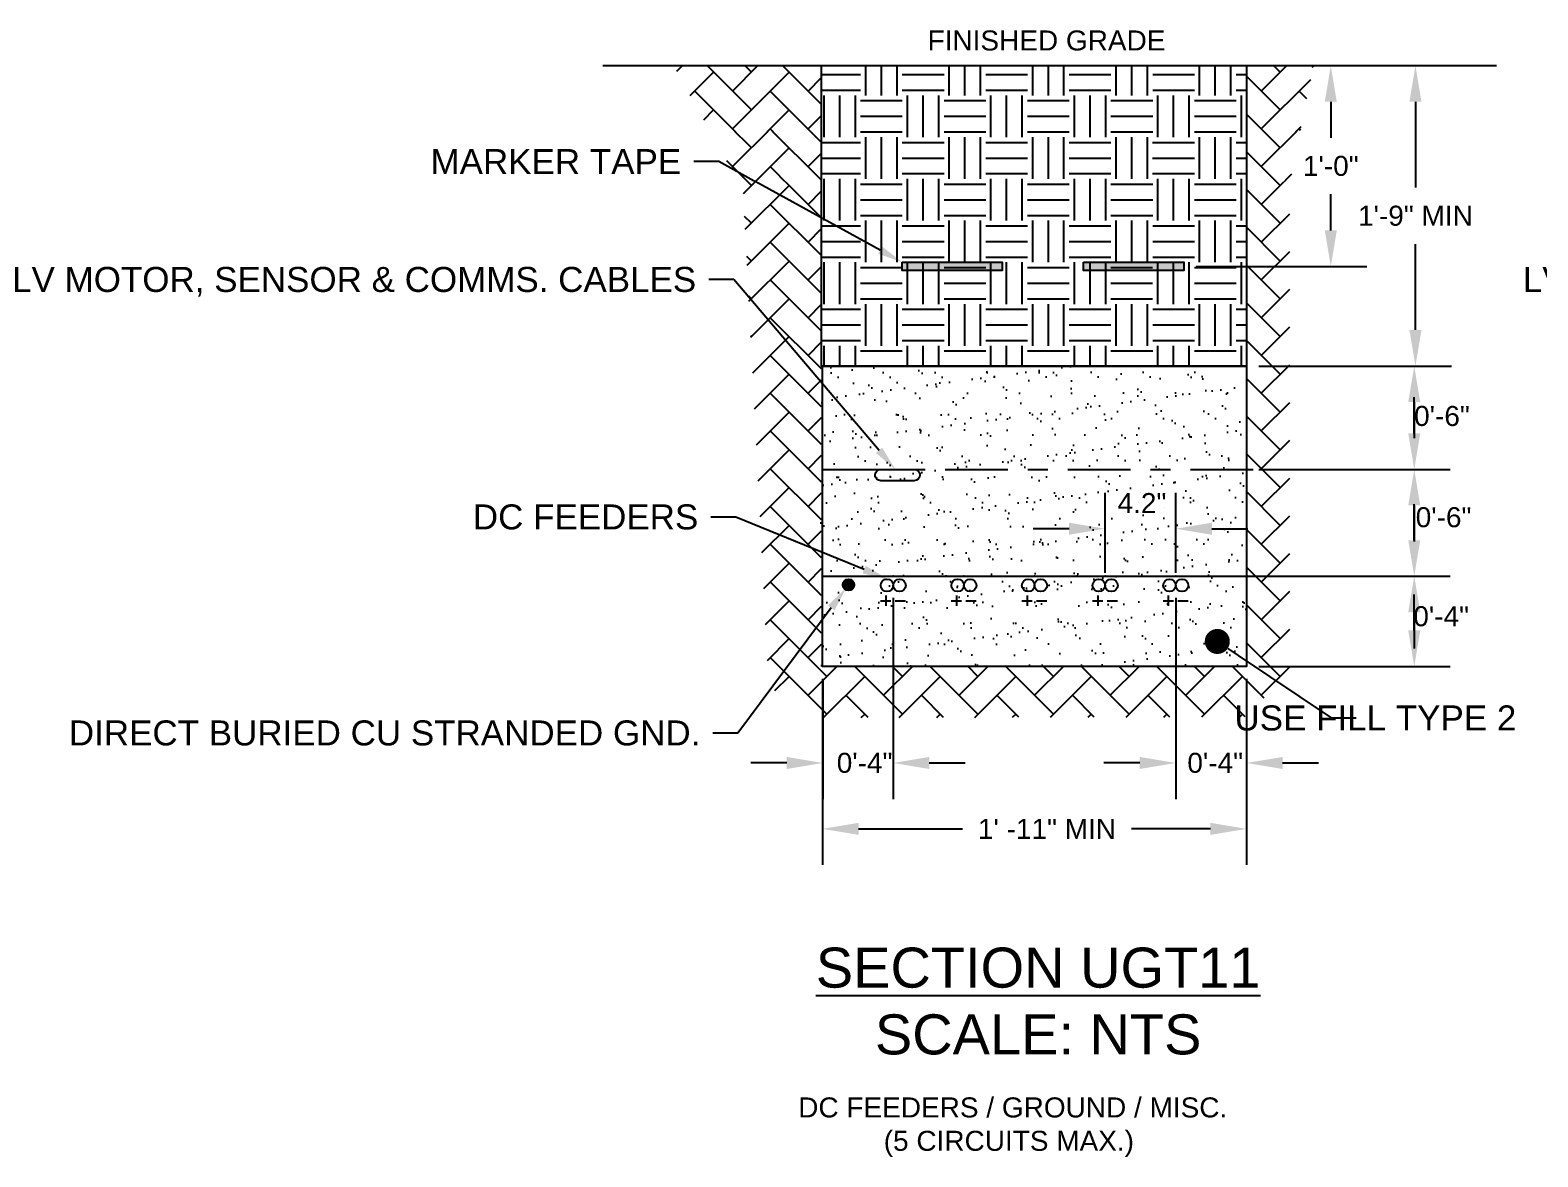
# Model space of a CAD drawing. Header units: feet. Extents: x -21 to 1000, y -35 to 71.
# Drawn here: x 828.6 to 836.12, y 41.54 to 47.17 of the extents above; entities that cross this region are included whole.
import ezdxf
from ezdxf import colors
from ezdxf.entities.mleader import LeaderData, LeaderLine
from ezdxf.math import Vec2, Vec3

# ---------------------------------------------------------------- set-up
doc = ezdxf.new("R2010")
doc.units = ezdxf.units.FT
doc.header["$MEASUREMENT"] = 0
doc.linetypes.add('CENTER', pattern=[2, 1.25, -0.25, 0.25, -0.25])
for name, color, linetype in [('E-CABL-HARN-CBHR', 2, 'Continuous'), ('E-CABL-INST', 1, 'INSTRUMENT_CABLE'), ('E-CABL-UG2', 142, 'GROUND_WIRE_G2'), ('E-FIN-GR', 4, 'Continuous'), ('E-MRKR-TREN', 6, 'Continuous'), ('E-TREN', 3, 'Continuous'), ('E-TREN-HATCH', 254, 'Continuous'), ('G-ANNO-TEXT', 1, 'Continuous'), ('G-DIMS', 7, 'Continuous'), ('G-TEXT', 7, 'Continuous'), ('text', 1, 'Continuous'), ('X-SES2-TREN_SECT$0$G-TEXT', 7, 'Continuous')]:
    doc.layers.add(name, color=color, linetype=linetype)
doc.styles.add('NEI-A', font='arial.ttf')
doc.styles.get("Standard").update_dxf_attribs({"font": 'arial.ttf'})
doc.linetypes.add('GROUND_WIRE_G2', pattern='A,1,-0.2,["G2",Standard,S=0.1,R=0,X=-0.1,Y=-0.05],-0.2', length=1.4)
doc.linetypes.add('INSTRUMENT_CABLE', pattern='A,1,-0.2,["INST",Standard,S=0.1,R=0,X=-0.09,Y=-0.05],-0.3', length=1.5)
doc.dimstyles.new('Annotative - Arch', dxfattribs={"dimscale": 0, "dimtxt": 0.1, "dimasz": 0.18, "dimexe": 0.18, "dimexo": 0.0625, "dimgap": 0.09, "dimtad": 0, "dimtih": 1, "dimtoh": 1, "dimdec": 4, "dimlfac": 12, "dimzin": 0, "dimdsep": 46, "dimlunit": 4, "dimtxsty": 'NEI-A', "dimcen": 0.09, "dimadec": 1, "dimazin": 0, "dimtfac": 1, "dimtdec": 4, "dimtofl": 0, "dimtmove": 0, "dimatfit": 3, "dimfxl": 1, "dimtolj": 1, "dimtzin": 0, "dimarcsym": 0})

# ---------------------------------------------------------------- blocks, each defined once
blk = doc.blocks.new('_Dot')
at = {"color": 0, "linetype": 'ByBlock', "lineweight": -2}
blk.add_line((-0.5, 0), (-1, 0), dxfattribs=at)
at = {"color": 0, "linetype": 'ByBlock', "const_width": 0.5}
blk.add_lwpolyline([(-0.25, 0, 1), (0.25, 0, 1)], format="xyb", close=True, dxfattribs=at)
blk = doc.blocks.new('*D73')
at = {"layer": 'Defpoints', "color": 0, "transparency": 16777216}
for p in [(834.6758, 46.9897), (835.0907, 46.9897), (834.3567, 45.9872)]:
    blk.add_point(p, dxfattribs=at)
at = {"layer": 'text', "color": 0, "lineweight": -2, "transparency": 16777216}
for p, q in [((834.7383, 46.9897), (835.2707, 46.9897)), ((835.0907, 46.8097), (835.0907, 46.6295)), ((835.0907, 46.1672), (835.0907, 46.3474)), ((834.4192, 45.9872), (835.2707, 45.9872))]:
    blk.add_line(p, q, dxfattribs=at)
at = {"layer": 'text', "color": 0, "transparency": 16777216}
for points in [[(835.0607, 46.8097), (835.1207, 46.8097), (835.0907, 46.9897)], [(835.0607, 46.1672), (835.1207, 46.1672), (835.0907, 45.9872)]]:
    blk.add_solid(points, dxfattribs=at)
at = {"layer": 'text', "color": 0, "transparency": 16777216, "insert": (835.0907, 46.4885), "char_height": 0.1, "attachment_point": 5, "style": 'NEI-A'}
blk.add_mtext('\\A1;1\'-0"', dxfattribs=at)
blk = doc.blocks.new('*D74')
at = {"layer": 'Defpoints', "color": 0, "transparency": 16777216}
for p in [(834.6697, 46.9897), (835.5132, 46.9897), (834.6697, 45.4897)]:
    blk.add_point(p, dxfattribs=at)
at = {"layer": 'text', "color": 0, "lineweight": -2, "transparency": 16777216}
for p, q in [((834.7322, 46.9897), (835.6932, 46.9897)), ((835.5132, 46.8097), (835.5132, 46.3808)), ((835.5132, 45.6697), (835.5132, 46.0986)), ((834.7322, 45.4897), (835.6932, 45.4897))]:
    blk.add_line(p, q, dxfattribs=at)
at = {"layer": 'text', "color": 0, "transparency": 16777216}
for points in [[(835.4832, 46.8097), (835.5432, 46.8097), (835.5132, 46.9897)], [(835.4832, 45.6697), (835.5432, 45.6697), (835.5132, 45.4897)]]:
    blk.add_solid(points, dxfattribs=at)
at = {"layer": 'text', "color": 0, "transparency": 16777216, "insert": (835.5132, 46.2397), "char_height": 0.1, "attachment_point": 5, "style": 'NEI-A'}
blk.add_mtext('\\A1;1\'-9" MIN', dxfattribs=at)
blk = doc.blocks.new('*D75')
at = {"layer": 'Defpoints', "color": 0, "transparency": 16777216}
for p in [(832.9062, 44.3946), (832.555, 43.9897), (832.9062, 43.5077)]:
    blk.add_point(p, dxfattribs=at)
at = {"layer": 'text', "color": 0, "lineweight": -2, "transparency": 16777216}
for p, q in [((832.9062, 44.3321), (832.9062, 43.3277)), ((832.555, 43.9272), (832.555, 43.3277)), ((832.375, 43.5077), (832.195, 43.5077)), ((833.0862, 43.5077), (833.2662, 43.5077))]:
    blk.add_line(p, q, dxfattribs=at)
at = {"layer": 'text', "color": 0, "transparency": 16777216}
for points in [[(832.375, 43.5377), (832.375, 43.4777), (832.555, 43.5077)], [(833.0862, 43.5377), (833.0862, 43.4777), (832.9062, 43.5077)]]:
    blk.add_solid(points, dxfattribs=at)
at = {"layer": 'text', "color": 0, "transparency": 16777216, "insert": (832.7634, 43.5077), "char_height": 0.1, "attachment_point": 5, "style": 'NEI-A'}
blk.add_mtext('\\A1;0\'-4"', dxfattribs=at)
blk = doc.blocks.new('*D76')
at = {"layer": 'Defpoints', "color": 0, "transparency": 16777216}
for p in [(834.6697, 44.9736), (834.6697, 44.4398), (835.5073, 44.4398)]:
    blk.add_point(p, dxfattribs=at)
at = {"layer": 'text', "color": 0, "lineweight": -2, "transparency": 16777216}
for p, q in [((834.7322, 44.9736), (835.6873, 44.9736)), ((835.5073, 44.6198), (835.5073, 44.7998)), ((835.5073, 44.7936), (835.5073, 44.6136)), ((834.7322, 44.4398), (835.6873, 44.4398))]:
    blk.add_line(p, q, dxfattribs=at)
at = {"layer": 'text', "color": 0, "transparency": 16777216}
for points in [[(835.4773, 44.7936), (835.5373, 44.7936), (835.5073, 44.9736)], [(835.4773, 44.6198), (835.5373, 44.6198), (835.5073, 44.4398)]]:
    blk.add_solid(points, dxfattribs=at)
at = {"layer": 'text', "color": 0, "transparency": 16777216, "insert": (835.6537, 44.7342), "char_height": 0.1, "attachment_point": 5, "style": 'NEI-A'}
blk.add_mtext('\\A1;0\'-6"', dxfattribs=at)
blk = doc.blocks.new('*D77')
at = {"layer": 'Defpoints', "color": 0, "transparency": 16777216}
for p in [(834.3169, 44.3946), (834.6697, 43.9897), (834.6697, 43.5077)]:
    blk.add_point(p, dxfattribs=at)
at = {"layer": 'text', "color": 0, "lineweight": -2, "transparency": 16777216}
for p, q in [((834.3169, 44.3321), (834.3169, 43.3277)), ((834.6697, 43.9272), (834.6697, 43.3277)), ((834.1369, 43.5077), (833.9569, 43.5077)), ((834.8497, 43.5077), (835.0297, 43.5077))]:
    blk.add_line(p, q, dxfattribs=at)
at = {"layer": 'text', "color": 0, "transparency": 16777216}
for points in [[(834.1369, 43.5377), (834.1369, 43.4777), (834.3169, 43.5077)], [(834.8497, 43.5377), (834.8497, 43.4777), (834.6697, 43.5077)]]:
    blk.add_solid(points, dxfattribs=at)
at = {"layer": 'text', "color": 0, "transparency": 16777216, "insert": (834.5137, 43.5077), "char_height": 0.1, "attachment_point": 5, "style": 'NEI-A'}
blk.add_mtext('\\A1;0\'-4"', dxfattribs=at)
blk = doc.blocks.new('*D78')
at = {"layer": 'Defpoints', "color": 0, "transparency": 16777216}
for p in [(834.3169, 44.6774), (833.9642, 44.3946), (834.3169, 44.3946)]:
    blk.add_point(p, dxfattribs=at)
at = {"layer": 'text', "color": 0, "lineweight": -2, "transparency": 16777216}
for p, q in [((833.9642, 44.4571), (833.9642, 44.8574)), ((834.3169, 44.4571), (834.3169, 44.8574)), ((833.7842, 44.6774), (833.6042, 44.6774)), ((834.4969, 44.6774), (834.6769, 44.6774))]:
    blk.add_line(p, q, dxfattribs=at)
at = {"layer": 'text', "color": 0, "transparency": 16777216}
for points in [[(833.7842, 44.7074), (833.7842, 44.6474), (833.9642, 44.6774)], [(834.4969, 44.7074), (834.4969, 44.6474), (834.3169, 44.6774)]]:
    blk.add_solid(points, dxfattribs=at)
at = {"layer": 'text', "color": 0, "transparency": 16777216, "insert": (834.1481, 44.8054), "char_height": 0.1, "attachment_point": 5, "style": 'NEI-A'}
blk.add_mtext('\\A1;4.2"', dxfattribs=at)
blk = doc.blocks.new('*D79')
at = {"layer": 'Defpoints', "color": 0, "transparency": 16777216}
for p in [(834.6697, 45.4897), (834.6697, 44.9736), (835.5073, 44.9736)]:
    blk.add_point(p, dxfattribs=at)
at = {"layer": 'text', "color": 0, "lineweight": -2, "transparency": 16777216}
for p, q in [((834.7322, 45.4897), (835.6873, 45.4897)), ((835.5073, 45.1536), (835.5073, 45.3336)), ((835.5073, 45.3097), (835.5073, 45.1297)), ((834.7322, 44.9736), (835.6873, 44.9736))]:
    blk.add_line(p, q, dxfattribs=at)
at = {"layer": 'text', "color": 0, "transparency": 16777216}
for points in [[(835.4773, 45.3097), (835.5373, 45.3097), (835.5073, 45.4897)], [(835.4773, 45.1536), (835.5373, 45.1536), (835.5073, 44.9736)]]:
    blk.add_solid(points, dxfattribs=at)
at = {"layer": 'text', "color": 0, "transparency": 16777216, "insert": (835.6457, 45.2397), "char_height": 0.1, "attachment_point": 5, "style": 'NEI-A'}
blk.add_mtext('\\A1;0\'-6"', dxfattribs=at)
blk = doc.blocks.new('*D99')
at = {"layer": 'Defpoints', "color": 0, "transparency": 16777216}
for p in [(834.6697, 44.4398), (834.6697, 43.9897), (835.5073, 43.9897)]:
    blk.add_point(p, dxfattribs=at)
at = {"layer": 'text', "color": 0, "lineweight": -2, "transparency": 16777216}
for p, q in [((834.7322, 44.4398), (835.6873, 44.4398)), ((835.5073, 44.1697), (835.5073, 44.3497)), ((835.5073, 44.2598), (835.5073, 44.0798)), ((834.7322, 43.9897), (835.6873, 43.9897))]:
    blk.add_line(p, q, dxfattribs=at)
at = {"layer": 'text', "color": 0, "transparency": 16777216}
for points in [[(835.4773, 44.2598), (835.5373, 44.2598), (835.5073, 44.4398)], [(835.4773, 44.1697), (835.5373, 44.1697), (835.5073, 43.9897)]]:
    blk.add_solid(points, dxfattribs=at)
at = {"layer": 'text', "color": 0, "transparency": 16777216, "insert": (835.6417, 44.2397), "char_height": 0.1, "attachment_point": 5, "style": 'NEI-A'}
blk.add_mtext('\\A1;0\'-4"', dxfattribs=at)
blk = doc.blocks.new('*D100')
at = {"layer": 'Defpoints', "color": 0, "transparency": 16777216}
for p in [(832.5536, 43.9897), (834.6697, 43.9897), (834.6697, 43.1787)]:
    blk.add_point(p, dxfattribs=at)
at = {"layer": 'text', "color": 0, "lineweight": -2, "transparency": 16777216}
for p, q in [((832.5536, 43.9272), (832.5536, 42.9987)), ((834.6697, 43.9272), (834.6697, 42.9987)), ((832.7336, 43.1787), (833.2524, 43.1787)), ((834.4897, 43.1787), (834.0953, 43.1787))]:
    blk.add_line(p, q, dxfattribs=at)
at = {"layer": 'text', "color": 0, "transparency": 16777216}
for points in [[(832.7336, 43.2087), (832.7336, 43.1487), (832.5536, 43.1787)], [(834.4897, 43.2087), (834.4897, 43.1487), (834.6697, 43.1787)]]:
    blk.add_solid(points, dxfattribs=at)
at = {"layer": 'text', "color": 0, "transparency": 16777216, "insert": (833.6739, 43.1787), "char_height": 0.1, "attachment_point": 5, "style": 'NEI-A'}
blk.add_mtext('\\A1;1\' -11" MIN', dxfattribs=at)

msp = doc.modelspace()

# ---------------------------------------------------------------- hatches: boundary and pattern name
at = {"layer": 'E-CABL-UG2', "linetype": 'Continuous'}
h = msp.add_hatch(color=256, dxfattribs=at)
edge = h.paths.add_edge_path()
edge.add_arc((832.6829216, 44.3974716), 0.0286458, 0, 360)
at = {"layer": 'E-TREN-HATCH', "linetype": 'Continuous'}
h = msp.add_hatch(dxfattribs=at)
h.set_pattern_fill('AR-SAND', color=252, scale=0.083333)
h.set_pattern_definition([(37.5, (790.24294, 58.7419), (-0.00524945, 0.16056865), [0, -0.12666667, 0, -0.14166667, 0, -0.13541667]), (7.5, (790.24294, 58.7419), (0.1474814, 0.2351788), [0, -0.06833333, 0, -0.11416667, 0, -0.04375]), (327.5, (790.14044, 58.7419), (0.25951182, 0.0004716), [0, -0.04166667, 0, -0.15, 0, -0.19583333]), (317.5, (790.14044, 58.7419), (0.2505106, 0.0731396), [0, -0.02083333, 0, -0.09833333, 0, -0.1125])])
h.paths.add_polyline_path([(832.5434644, 45.489706), (834.6696648, 45.489706), (834.6696648, 43.989706), (832.5434644, 43.989706)])

# ---------------------------------------------------------------- linework, layer by layer
for q in [(835.0223498, 44.4397746), (832.9062399, 44.4397746)]:
    msp.add_line((832.5535549, 44.4397746), q)
for p in [(832.9062399, 44.4397746), (833.2589248, 44.4397746), (833.2589248, 44.4397746), (833.6116098, 44.4397746), (833.6116098, 44.4397746), (833.9642948, 44.4397746), (833.9642948, 44.4397746), (834.3169798, 44.4397746), (834.3169798, 44.4397746)]:
    msp.add_point(p)
at = {"layer": 'E-CABL-HARN-CBHR', "linetype": 'Continuous'}
for centre in [(832.8749157, 44.3946298), (832.9374157, 44.3946298), (833.2276006, 44.3946298), (833.2901006, 44.3946298), (833.5802856, 44.3946298), (833.6427856, 44.3946298), (833.9329706, 44.3946298), (833.9954706, 44.3946298), (834.2856556, 44.3946298), (834.3481556, 44.3946298)]:
    msp.add_circle(centre, 0.03125, dxfattribs=at)
at = {"layer": 'E-CABL-INST', "linetype": 'Continuous', "flags": 128}
msp.add_lwpolyline([(832.8442425, 44.97357), (833.0109092, 44.97357, -0.414213567), (833.0390342, 44.945445, -0.414213506), (833.0109092, 44.91732), (832.8442425, 44.91732, -0.414213567), (832.8161175, 44.945445, -0.414119723), (832.8442335, 44.97357, -0.000160154)], format="xyb", dxfattribs=at)
at = {"layer": 'E-CABL-UG2', "linetype": 'Continuous'}
msp.add_circle((832.6829216, 44.3974716), 0.0286458, dxfattribs=at)
at = {"layer": 'E-FIN-GR', "flags": 128}
msp.add_lwpolyline([(831.4570216, 46.989706), (835.9173698, 46.989706)], dxfattribs=at)
at = {"layer": 'E-TREN', "color": 252, "linetype": 'Continuous'}
msp.add_lwpolyline([(832.5535549, 45.489706), (834.6696648, 45.489706), (834.6696648, 43.989706), (832.5535549, 43.989706)], close=True, dxfattribs=at)
at = {"layer": 'G-DIMS', "linetype": 'CENTER', "ltscale": 0.25}
for points in [[(832.5535549, 44.97357), (835.0223498, 44.97357)], [(832.5535549, 44.4397746), (835.0223498, 44.4397746)]]:
    msp.add_lwpolyline(points, dxfattribs=at)
at = {"layer": 'G-TEXT'}
for p, q in [((832.8688544, 44.3432968), (832.8688544, 44.2918053)), ((833.2215394, 44.3432968), (833.2215394, 44.2918053)), ((833.5742243, 44.3432968), (833.5742243, 44.2918053)), ((833.9269093, 44.3432968), (833.9269093, 44.2918053)), ((834.2795943, 44.3432968), (834.2795943, 44.2918053)), ((832.8431086, 44.3175511), (832.8946002, 44.3175511)), ((832.9159868, 44.3175511), (832.9674784, 44.3175511)), ((833.1957936, 44.3175511), (833.2472851, 44.3175511)), ((833.2686718, 44.3175511), (833.3201633, 44.3175511)), ((833.5484786, 44.3175511), (833.5999701, 44.3175511)), ((833.6213568, 44.3175511), (833.6728483, 44.3175511)), ((833.9011635, 44.3175511), (833.9526551, 44.3175511)), ((833.9740418, 44.3175511), (834.0255333, 44.3175511)), ((834.2538485, 44.3175511), (834.3053401, 44.3175511)), ((834.3267267, 44.3175511), (834.3782183, 44.3175511))]:
    msp.add_line(p, q, dxfattribs=at)

# ---------------------------------------------------------------- texts
at = {"layer": 'G-ANNO-TEXT', "insert": (833.6297579, 42.3177173), "char_height": 0.2, "attachment_point": 5, "style": 'NEI-A'}
msp.add_mtext_dynamic_manual_height_columns('{\\LSECTION UGT11\\P\\l\\C7;SCALE: NTS}', width=5.832687783, gutter_width=0.546875, heights=[0], dxfattribs=at)
at = {"layer": 'text', "insert": (833.6713912, 47.1147432), "char_height": 0.1, "attachment_point": 5, "style": 'NEI-A'}
msp.add_mtext_dynamic_manual_height_columns('FINISHED GRADE', width=1.462168794, gutter_width=0.546875, heights=[0], dxfattribs=at)
at = {"layer": 'X-SES2-TREN_SECT$0$G-TEXT', "insert": (833.4835257, 41.6893416), "char_height": 0.1, "attachment_point": 5, "style": 'NEI-A'}
msp.add_mtext_dynamic_manual_height_columns(' DC FEEDERS / GROUND / MISC.\\P(5 CIRCUITS MAX.)', width=5.021927083, gutter_width=0.546875, heights=[0], dxfattribs=at)

# ---------------------------------------------------------------- dimensions: what is measured, and where the dimension line sits
at = {"layer": 'text'}
for base, p1, p2, text, picture, middle in [((835.5073354, 44.97357), (834.6696648, 45.489706), (834.6696648, 44.97357), '0\'-6"', '*D79', (835.645722, 45.239706)), ((835.5073354, 44.4397746), (834.6696648, 44.97357), (834.6696648, 44.4397746), '0\'-6"', '*D76', (835.6536672, 44.7341604)), ((835.5073354, 43.989706), (834.6696648, 44.4397746), (834.6696648, 43.989706), '0\'-4"', '*D99', (835.6417492, 44.239706))]:
    dim = msp.add_linear_dim(base=base, p1=p1, p2=p2, angle=90, text=text, dimstyle='Annotative - Arch', override={"dimscale": 1, "dimtxsty": 'NEI-A', "dimtmove": 2}, dxfattribs=at)
    dim.commit()
    dim.dimension.update_dxf_attribs({"geometry": picture, "text_midpoint": middle, "dimtype": 160})
for base, p1, p2, text, picture, middle in [((834.3169056, 44.67737), (833.9642206, 44.3946298), (834.3169056, 44.3946298), '4.2"', '*D78', (834.1480656, 44.8054131)), ((832.9061657, 43.5076747), (832.554952, 43.989706), (832.9061657, 44.3946298), '0\'-4"', '*D75', (832.7633906, 43.5076747)), ((834.6696648, 43.5076747), (834.3169056, 44.3946298), (834.6696648, 43.989706), '0\'-4"', '*D77', (834.5136527, 43.5076747)), ((834.6696648, 43.1787411), (832.5535549, 43.989706), (834.6696648, 43.989706), '1\' -11" MIN', '*D100', (833.6738864, 43.1787411))]:
    dim = msp.add_linear_dim(base=base, p1=p1, p2=p2, text=text, dimstyle='Annotative - Arch', override={"dimscale": 1, "dimtxsty": 'NEI-A', "dimtmove": 2}, dxfattribs=at)
    dim.commit()
    dim.dimension.update_dxf_attribs({"geometry": picture, "text_midpoint": middle, "dimtype": 160})

# ---------------------------------------------------------------- leaders
ml = msp.add_multileader_mtext('Standard', dxfattribs=at)
ml.set_content('LV MOTOR, SENSOR & COMMS. CABLES', color=256, style='NEI-A')
ml.set_leader_properties()
ml.build(insert=Vec2(0, 0))
ml.multileader.update_dxf_attribs({"dogleg_length": 0.0104167, "arrow_head_size": 0.125, "scale": 12})
ctx = ml.context
ctx.base_point, ctx.scale, ctx.char_height, ctx.arrow_head_size, ctx.landing_gap_size, ctx.plane_origin = Vec3(846.5726502, 45.9211109), 12, 0.125, 0.125, 0.0625, Vec3(849.6365714, 45.305397)
ctx.text_align_type = 2
notes = []
notes.append((ctx, [(0, (1, 1, 0), (847.7548637, 45.9211109), (-1, 0), 0.125, [(0, [(848.5611812, 44.97357)], 0, [])])]))
ctx.mtext.insert, ctx.mtext.width, ctx.mtext.alignment, ctx.mtext.flow_direction = Vec3(847.5673637, 45.9846767), 1.28859375, 3, 5
ml = msp.add_multileader_mtext('Standard', dxfattribs=at)
ml.set_content('DC FEEDERS', color=256, style='NEI-A')
ml.set_leader_properties()
ml.build(insert=Vec2(0, 0))
ml.multileader.update_dxf_attribs({"dogleg_length": 0.0104167, "arrow_head_size": 0.125, "scale": 12})
ctx = ml.context
ctx.base_point, ctx.scale, ctx.char_height, ctx.arrow_head_size, ctx.landing_gap_size, ctx.plane_origin = Vec3(831.0692419, 44.735369), 12, 0.125, 0.125, 0.0625, Vec3(833.9918006, 44.9553497)
ctx.text_align_type = 2
notes.append((ctx, [(0, (1, 1, 0), (832.1205721, 44.735369), (-1, 0), 0.125, [(0, [(832.8773084, 44.4257881)], 0, [])])]))
ctx.mtext.insert, ctx.mtext.width, ctx.mtext.alignment, ctx.mtext.flow_direction = Vec3(831.9330721, 44.7989348), 0.90109375, 3, 5
ml = msp.add_multileader_mtext('Standard', dxfattribs=at)
ml.set_content('DC FEEDERS', color=256, style='NEI-A')
ml.set_leader_properties()
ml.build(insert=Vec2(0, 0))
ml.multileader.update_dxf_attribs({"dogleg_length": 0.0104167, "arrow_head_size": 0.125, "scale": 12})
ctx = ml.context
ctx.base_point, ctx.scale, ctx.char_height, ctx.arrow_head_size, ctx.landing_gap_size, ctx.plane_origin = Vec3(838.6112134, 44.735369), 12, 0.125, 0.125, 0.0625, Vec3(841.5337721, 44.9553497)
ctx.text_align_type = 2
notes.append((ctx, [(0, (1, 1, 0), (839.6625436, 44.735369), (-1, 0), 0.125, [(0, [(840.4192799, 44.4257881)], 0, [])])]))
ctx.mtext.insert, ctx.mtext.width, ctx.mtext.alignment, ctx.mtext.flow_direction = Vec3(839.4750436, 44.7989348), 0.90109375, 3, 5
ml = msp.add_multileader_mtext('Standard', dxfattribs=at)
ml.set_content('DIRECT BURIED CU STRANDED GND.', color=256, style='NEI-A')
ml.set_leader_properties()
ml.build(insert=Vec2(0, 0))
ml.multileader.update_dxf_attribs({"dogleg_length": 0.0104167, "arrow_head_size": 0.125, "scale": 12})
ctx = ml.context
ctx.base_point, ctx.scale, ctx.char_height, ctx.arrow_head_size, ctx.landing_gap_size, ctx.plane_origin = Vec3(830.9376678, 43.6567282), 12, 0.125, 0.125, 0.0625, Vec3(834.2826482, 43.6367276)
ctx.text_align_type = 2
notes.append((ctx, [(0, (1, 1, 0), (832.1310512, 43.6567282), (-1, 0), 0.125, [(0, [(832.6717561, 44.382483)], 0, [])])]))
ctx.mtext.insert, ctx.mtext.width, ctx.mtext.alignment, ctx.mtext.flow_direction = Vec3(831.9435512, 43.720294), 1.221927083, 3, 5
ml = msp.add_multileader_mtext('Standard', dxfattribs=at)
ml.set_content('DIRECT BURIED CU STRANDED GND.', color=256, style='NEI-A')
ml.set_leader_properties()
ml.build(insert=Vec2(0, 0))
ml.multileader.update_dxf_attribs({"dogleg_length": 0.0104167, "arrow_head_size": 0.125, "scale": 12})
ctx = ml.context
ctx.base_point, ctx.scale, ctx.char_height, ctx.arrow_head_size, ctx.landing_gap_size, ctx.plane_origin = Vec3(838.4796394, 43.6567282), 12, 0.125, 0.125, 0.0625, Vec3(841.8246198, 43.6367276)
ctx.text_align_type = 2
notes.append((ctx, [(0, (1, 1, 0), (839.6730227, 43.6567282), (-1, 0), 0.125, [(0, [(840.2137276, 44.382483)], 0, [])])]))
ctx.mtext.insert, ctx.mtext.width, ctx.mtext.alignment, ctx.mtext.flow_direction = Vec3(839.4855227, 43.720294), 1.221927083, 3, 5
ml = msp.add_multileader_mtext('Standard', dxfattribs=at)
ml.set_content('DIRECT BURIED CU STRANDED GND.', color=256, style='NEI-A')
ml.set_leader_properties()
ml.build(insert=Vec2(0, 0))
ml.multileader.update_dxf_attribs({"dogleg_length": 0.0104167, "arrow_head_size": 0.125, "scale": 12})
ctx = ml.context
ctx.base_point, ctx.scale, ctx.char_height, ctx.arrow_head_size, ctx.landing_gap_size, ctx.plane_origin = Vec3(846.5824387, 43.6567282), 12, 0.125, 0.125, 0.0625, Vec3(849.9274191, 43.6367276)
ctx.text_align_type = 2
notes.append((ctx, [(0, (1, 1, 0), (847.775822, 43.6567282), (-1, 0), 0.125, [(0, [(848.3165269, 44.382483)], 0, [])])]))
ctx.mtext.insert, ctx.mtext.width, ctx.mtext.alignment, ctx.mtext.flow_direction = Vec3(847.588322, 43.720294), 1.221927083, 3, 5
ml = msp.add_multileader_mtext('Standard', dxfattribs=at)
ml.set_content('USE FILL TYPE 2', color=256, style='NEI-A')
ml.set_leader_properties()
ml.set_arrow_properties(name='DOT')
ml.build(insert=Vec2(0, 0))
ml.multileader.update_dxf_attribs({"dogleg_length": 0.0104167, "arrow_head_size": 0.125, "scale": 12})
ctx = ml.context
ctx.base_point, ctx.scale, ctx.char_height, ctx.arrow_head_size, ctx.landing_gap_size, ctx.plane_origin = Vec3(835.2172658, 43.732491), 12, 0.125, 0.125, 0.0625, Vec3(834.1746094, 42.641703)
ctx.text_align_type = 2
notes.append((ctx, [(0, (1, 1, 0), (835.0922658, 43.732491), (1, 0), 0.125, [(0, [(834.5241409, 44.1145218)], 0, [])])]))
ctx.mtext.insert, ctx.mtext.width, ctx.mtext.alignment, ctx.mtext.flow_direction = Vec3(836.0168054, 43.7950336), 1.12609375, 3, 5
ml = msp.add_multileader_mtext('Standard', dxfattribs=at)
ml.set_content('USE FILL TYPE 2', color=256, style='NEI-A')
ml.set_leader_properties()
ml.set_arrow_properties(name='DOT')
ml.build(insert=Vec2(0, 0))
ml.multileader.update_dxf_attribs({"dogleg_length": 0.0104167, "arrow_head_size": 0.125, "scale": 12})
ctx = ml.context
ctx.base_point, ctx.scale, ctx.char_height, ctx.arrow_head_size, ctx.landing_gap_size, ctx.plane_origin = Vec3(843.1119224, 43.732491), 12, 0.125, 0.125, 0.0625, Vec3(842.0692659, 42.641703)
ctx.text_align_type = 2
notes.append((ctx, [(0, (1, 1, 0), (842.9869224, 43.732491), (1, 0), 0.125, [(0, [(842.4187974, 44.1145218)], 0, [])])]))
ctx.mtext.insert, ctx.mtext.width, ctx.mtext.alignment, ctx.mtext.flow_direction = Vec3(843.9114619, 43.7950336), 1.12609375, 3, 5
for ctx, leaders in notes:
    for number, flags, end, landing, length, lines in leaders:
        leader = LeaderData()
        leader.index, (leader.has_last_leader_line, leader.has_dogleg_vector, leader.attachment_direction) = number, flags
        leader.last_leader_point, leader.dogleg_vector, leader.dogleg_length = Vec3(end), Vec3(landing), length
        for number, points, colour, breaks in lines:
            line = LeaderLine()
            line.index, line.vertices, line.color, line.breaks = number, Vec3.list(points), colors.encode_raw_color(colour), breaks
            leader.lines.append(line)
        ctx.leaders.append(leader)

# ---------------------------------------------------------------- next in the draw order: leaders
ml = msp.add_multileader_mtext('Standard', dxfattribs=at)
ml.set_content('MARKER TAPE ', color=256, style='NEI-A')
ml.set_leader_properties()
ml.build(insert=Vec2(0, 0))
ml.multileader.update_dxf_attribs({"dogleg_length": 0.0104167, "arrow_head_size": 0.125, "scale": 12})
ctx = ml.context
ctx.base_point, ctx.scale, ctx.char_height, ctx.arrow_head_size, ctx.landing_gap_size, ctx.plane_origin = Vec3(838.5723763, 46.5345974), 12, 0.125, 0.125, 0.0625, Vec3(839.9729834, 45.5775171)
ctx.text_align_type = 2
notes = []
notes.append((ctx, [(0, (1, 1, 0), (839.5542999, 46.5345974), (-1, 0), 0.125, [(0, [(840.5977951, 46.010701)], 0, [])])]))
ctx.mtext.insert, ctx.mtext.width, ctx.mtext.alignment, ctx.mtext.flow_direction = Vec3(839.3667999, 46.5970974), 0.921927083, 3, 5
ctx.mtext.has_bg_fill, ctx.mtext.bg_color, ctx.mtext.bg_scale_factor, ctx.mtext.bg_transparency, ctx.mtext.use_window_bg_color = 1, -1073741824, 1.5, 0, 1
for ctx, leaders in notes:
    for number, flags, end, landing, length, lines in leaders:
        leader = LeaderData()
        leader.index, (leader.has_last_leader_line, leader.has_dogleg_vector, leader.attachment_direction) = number, flags
        leader.last_leader_point, leader.dogleg_vector, leader.dogleg_length = Vec3(end), Vec3(landing), length
        for number, points, colour, breaks in lines:
            line = LeaderLine()
            line.index, line.vertices, line.color, line.breaks = number, Vec3.list(points), colors.encode_raw_color(colour), breaks
            leader.lines.append(line)
        ctx.leaders.append(leader)

# ---------------------------------------------------------------- next in the draw order: hatches: boundary and pattern name
at = {"layer": 'E-MRKR-TREN', "linetype": 'Continuous'}
h = msp.add_hatch(color=256, dxfattribs=at)
h.dxf.hatch_style = 1
h.paths.add_polyline_path([(833.8567407, 46.0080393), (834.3567407, 46.0080393), (834.3567407, 45.9663726), (833.8567407, 45.9663726)])
h = msp.add_hatch(color=256, dxfattribs=at)
h.dxf.hatch_style = 1
h.paths.add_polyline_path([(833.8567407, 46.0080393), (834.3567407, 46.0080393), (834.3567407, 45.9663726), (833.8567407, 45.9663726)])
at = {"layer": 'E-TREN-HATCH', "linetype": 'Continuous'}
h = msp.add_hatch(dxfattribs=at)
h.set_pattern_fill('AR-HBONE', color=256, scale=0.033333)
h.set_pattern_definition([(45, (790.24294, 58.7419), (1e-17, 0.1885618), [0.4, -0.1333333]), (135, (790.33722, 58.83618), (1e-17, 0.1885618), [0.4, -0.1333333])])
h.paths.add_polyline_path([(835.004497, 46.989706), (834.6696648, 46.989706), (834.6696648, 43.989706), (832.5482457, 43.989706), (832.5482457, 46.989706), (831.8097066, 46.989706), (832.157875, 46.3656809), (832.2844818, 43.9006435), (832.4480154, 43.7339768), (834.6696648, 43.7378205), (834.8857422, 43.9659214), (834.8857422, 46.3970128)])
h = msp.add_hatch(dxfattribs=at)
h.set_pattern_fill('EARTH', color=256, scale=0.833333)
h.set_pattern_definition([(0, (790.24294, 58.7419), (0.2083333, 0.2083333), [0.2083333, -0.2083333]), (0, (790.24294, 58.82002), (0.2083333, 0.2083333), [0.2083333, -0.2083333]), (0, (790.24294, 58.89815), (0.2083333, 0.2083333), [0.2083333, -0.2083333]), (90, (790.26898, 58.9242), (-0.2083333, 0.2083333), [0.2083333, -0.2083333]), (90, (790.3471, 58.9242), (-0.2083333, 0.2083333), [0.2083333, -0.2083333]), (90, (790.42523, 58.9242), (-0.2083333, 0.2083333), [0.2083333, -0.2083333])])
h.paths.add_polyline_path([(832.5482457, 46.989706), (834.6696648, 46.989706), (834.6696648, 45.489706), (832.5482457, 45.489706)])

# ---------------------------------------------------------------- next in the draw order: linework, layer by layer
at = {"layer": 'E-MRKR-TREN', "linetype": 'Continuous', "flags": 128}
msp.add_lwpolyline([(833.8567407, 46.0080393), (834.3567407, 46.0080393), (834.3567407, 45.9663726), (833.8567407, 45.9663726)], close=True, dxfattribs=at)
at = {"layer": 'E-TREN', "color": 252, "linetype": 'Continuous'}
msp.add_lwpolyline([(832.5482457, 46.989706), (834.6696648, 46.989706), (834.6696648, 45.489706), (832.5482457, 45.489706)], close=True, dxfattribs=at)

# ---------------------------------------------------------------- next in the draw order: dimensions: what is measured, and where the dimension line sits
at = {"layer": 'text'}
for base, p1, p2, text, picture, middle in [((835.0906687, 46.989706), (834.3567407, 45.987206), (834.6758253, 46.989706), '1\'-0"', '*D73', (835.0906687, 46.488456)), ((835.5132081, 46.989706), (834.6696648, 45.489706), (834.6696648, 46.989706), '1\'-9" MIN', '*D74', (835.5132081, 46.239706))]:
    dim = msp.add_linear_dim(base=base, p1=p1, p2=p2, angle=90, text=text, dimstyle='Annotative - Arch', override={"dimscale": 1, "dimtxsty": 'NEI-A', "dimtix": 0, "dimtofl": 0, "dimtmove": 2, "dimatfit": 3}, dxfattribs=at)
    dim.commit()
    dim.dimension.update_dxf_attribs({"geometry": picture, "text_midpoint": middle})

# ---------------------------------------------------------------- next in the draw order: leaders
ml = msp.add_multileader_mtext('Standard', dxfattribs=at)
ml.set_content('LV MOTOR, SENSOR & COMMS. CABLES', color=256, style='NEI-A')
ml.set_leader_properties()
ml.build(insert=Vec2(0, 0))
ml.multileader.update_dxf_attribs({"dogleg_length": 0.0104167, "arrow_head_size": 0.125, "scale": 12})
ctx = ml.context
ctx.base_point, ctx.scale, ctx.char_height, ctx.arrow_head_size, ctx.landing_gap_size, ctx.plane_origin = Vec3(838.4698509, 45.9211109), 12, 0.125, 0.125, 0.0625, Vec3(841.5337721, 45.305397)
ctx.text_align_type = 2
notes = []
notes.append((ctx, [(0, (1, 1, 0), (839.6520644, 45.9211109), (-1, 0), 0.125, [(0, [(840.4583818, 44.97357)], 0, [])])]))
ctx.mtext.insert, ctx.mtext.width, ctx.mtext.alignment, ctx.mtext.flow_direction = Vec3(839.4645644, 45.9846767), 1.28859375, 3, 5
for ctx, leaders in notes:
    for number, flags, end, landing, length, lines in leaders:
        leader = LeaderData()
        leader.index, (leader.has_last_leader_line, leader.has_dogleg_vector, leader.attachment_direction) = number, flags
        leader.last_leader_point, leader.dogleg_vector, leader.dogleg_length = Vec3(end), Vec3(landing), length
        for number, points, colour, breaks in lines:
            line = LeaderLine()
            line.index, line.vertices, line.color, line.breaks = number, Vec3.list(points), colors.encode_raw_color(colour), breaks
            leader.lines.append(line)
        ctx.leaders.append(leader)

# ---------------------------------------------------------------- next in the draw order: leaders
ml = msp.add_multileader_mtext('Standard', dxfattribs=at)
ml.set_content('MARKER TAPE ', color=256, style='NEI-A')
ml.set_leader_properties()
ml.build(insert=Vec2(0, 0))
ml.multileader.update_dxf_attribs({"dogleg_length": 0.0104167, "arrow_head_size": 0.125, "scale": 12})
ctx = ml.context
ctx.base_point, ctx.scale, ctx.char_height, ctx.arrow_head_size, ctx.landing_gap_size, ctx.plane_origin = Vec3(831.0533723, 46.5106113), 12, 0.125, 0.125, 0.0625, Vec3(832.3196573, 45.5775171)
ctx.text_align_type = 2
notes = []
notes.append((ctx, [(0, (1, 1, 0), (832.0352959, 46.5106113), (-1, 0), 0.125, [(0, [(832.9509253, 46.0080393)], 0, [])])]))
ctx.mtext.insert, ctx.mtext.width, ctx.mtext.alignment, ctx.mtext.flow_direction = Vec3(831.8477959, 46.5731113), 0.921927083, 3, 5
ctx.mtext.has_bg_fill, ctx.mtext.bg_color, ctx.mtext.bg_scale_factor, ctx.mtext.bg_transparency, ctx.mtext.use_window_bg_color = 1, -1073741824, 1.5, 0, 1
for ctx, leaders in notes:
    for number, flags, end, landing, length, lines in leaders:
        leader = LeaderData()
        leader.index, (leader.has_last_leader_line, leader.has_dogleg_vector, leader.attachment_direction) = number, flags
        leader.last_leader_point, leader.dogleg_vector, leader.dogleg_length = Vec3(end), Vec3(landing), length
        for number, points, colour, breaks in lines:
            line = LeaderLine()
            line.index, line.vertices, line.color, line.breaks = number, Vec3.list(points), colors.encode_raw_color(colour), breaks
            leader.lines.append(line)
        ctx.leaders.append(leader)

# ---------------------------------------------------------------- next in the draw order: hatches: boundary and pattern name
at = {"layer": 'E-MRKR-TREN', "linetype": 'Continuous'}
h = msp.add_hatch(color=256, dxfattribs=at)
h.dxf.hatch_style = 1
h.paths.add_polyline_path([(832.9509253, 46.0080393), (833.4509253, 46.0080393), (833.4509253, 45.9663726), (832.9509253, 45.9663726)])
h = msp.add_hatch(color=256, dxfattribs=at)
h.dxf.hatch_style = 1
h.paths.add_polyline_path([(832.9509253, 46.0080393), (833.4509253, 46.0080393), (833.4509253, 45.9663726), (832.9509253, 45.9663726)])

# ---------------------------------------------------------------- next in the draw order: linework, layer by layer
at = {"layer": 'E-MRKR-TREN', "linetype": 'Continuous', "flags": 128}
msp.add_lwpolyline([(832.9509253, 46.0080393), (833.4509253, 46.0080393), (833.4509253, 45.9663726), (832.9509253, 45.9663726)], close=True, dxfattribs=at)

# ---------------------------------------------------------------- next in the draw order: leaders
at = {"layer": 'text'}
ml = msp.add_multileader_mtext('Standard', dxfattribs=at)
ml.set_content('LV MOTOR, SENSOR & COMMS. CABLES', color=256, style='NEI-A')
ml.set_leader_properties()
ml.build(insert=Vec2(0, 0))
ml.multileader.update_dxf_attribs({"dogleg_length": 0.0104167, "arrow_head_size": 0.125, "scale": 12})
ctx = ml.context
ctx.base_point, ctx.scale, ctx.char_height, ctx.arrow_head_size, ctx.landing_gap_size, ctx.plane_origin = Vec3(830.9278794, 45.9211109), 12, 0.125, 0.125, 0.0625, Vec3(833.9918006, 45.305397)
ctx.text_align_type = 2
notes = []
notes.append((ctx, [(0, (1, 1, 0), (832.1100929, 45.9211109), (-1, 0), 0.125, [(0, [(832.9164103, 44.97357)], 0, [])])]))
ctx.mtext.insert, ctx.mtext.width, ctx.mtext.alignment, ctx.mtext.flow_direction = Vec3(831.9225929, 45.9846767), 1.28859375, 3, 5
for ctx, leaders in notes:
    for number, flags, end, landing, length, lines in leaders:
        leader = LeaderData()
        leader.index, (leader.has_last_leader_line, leader.has_dogleg_vector, leader.attachment_direction) = number, flags
        leader.last_leader_point, leader.dogleg_vector, leader.dogleg_length = Vec3(end), Vec3(landing), length
        for number, points, colour, breaks in lines:
            line = LeaderLine()
            line.index, line.vertices, line.color, line.breaks = number, Vec3.list(points), colors.encode_raw_color(colour), breaks
            leader.lines.append(line)
        ctx.leaders.append(leader)

doc.saveas('drawing.dxf')
